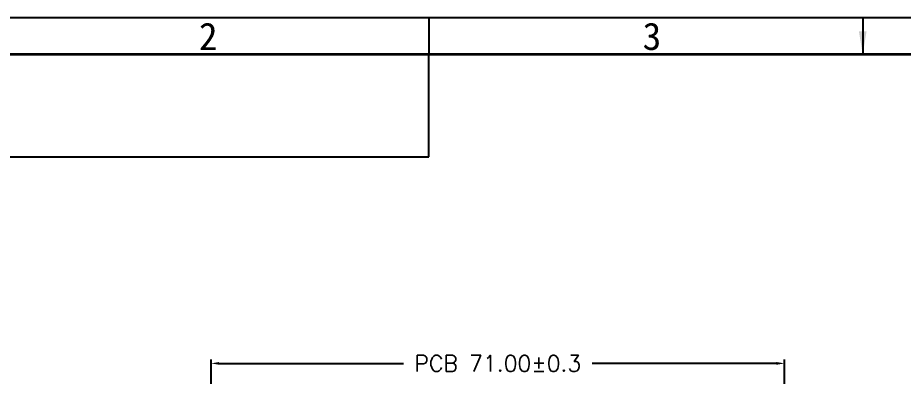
# Model space of a CAD drawing. Header units: millimetres. Extents: x -302 to 649, y -276 to -53.
# Drawn here: x -245.9 to -136.3, y -97.2 to -52.8 of the extents above; entities that cross this region are included whole.
import ezdxf

# ---------------------------------------------------------------- set-up
doc = ezdxf.new("R2010")
doc.units = ezdxf.units.MM
doc.header["$LTSCALE"] = 5
doc.header["$MEASUREMENT"] = 0
doc.header["$PDMODE"] = 35
doc.layers.add('dim', color=3, linetype='Continuous')
doc.styles.add('romans', font='romans.shx')
doc.styles.get("Standard").update_dxf_attribs({"font": ''})
doc.styles.get('Standard').set_extended_font_data('KaiTi_GB2312')
doc.dimstyles.new('LCDDIM', dxfattribs={"dimtxt": 2, "dimasz": 1, "dimexe": 0.5, "dimexo": 0.5, "dimgap": 0.1, "dimtad": 0, "dimzin": 0, "dimdsep": 46, "dimtxsty": 'romans', "dimcen": 2.5, "dimclrd": 256, "dimclre": 256, "dimclrt": 256, "dimazin": 3, "dimtfac": 1, "dimtofl": 0, "dimtmove": 0, "dimatfit": 0, "dimfxl": 1, "dimlwd": -1, "dimlwe": -1, "dimarcsym": 0})

# ---------------------------------------------------------------- blocks, each defined once
blk = doc.blocks.new('*D10')
at = {"layer": 'Defpoints', "color": 0}
for p in [(-150.99, -95.59), (-221.99, -114.73, -60), (-150.99, -114.73, -60)]:
    blk.add_point(p, dxfattribs=at)
at = {"layer": 'dim'}
for p, q in [((-221.99, -114.23), (-221.99, -95.09)), ((-150.99, -114.23), (-150.99, -95.09)), ((-220.99, -95.59), (-198.16, -95.59)), ((-151.99, -95.59), (-174.82, -95.59))]:
    blk.add_line(p, q, dxfattribs=at)
for points in [[(-220.99, -95.42), (-220.99, -95.76), (-221.99, -95.59)], [(-151.99, -95.42), (-151.99, -95.76), (-150.99, -95.59)]]:
    blk.add_solid(points, dxfattribs=at)
at = {"layer": 'dim', "insert": (-186.49, -95.59), "char_height": 2, "attachment_point": 5, "style": 'romans'}
blk.add_mtext('PCB 71.00%%P0.3', dxfattribs=at)

msp = doc.modelspace()

# ---------------------------------------------------------------- linework, layer by layer
for p, q in [((19.868, -52.812), (-302.49, -52.812)), ((-195.038, -52.812), (-195.038, -57.337)), ((-141.311, -52.812), (-141.311, -57.337)), ((-195.038, -70.01), (-195.038, -57.337)), ((-297.966, -70.01), (-195.038, -70.01))]:
    msp.add_line(p, q)
at = {"const_width": 0.339}
msp.add_lwpolyline([(15.344, -271.111), (15.344, -57.337), (-297.966, -57.337), (-297.966, -271.111)], close=True, dxfattribs=at)
at = {"color": 0, "linetype": 'ByBlock'}
msp.add_solid([(-140.84, -54.509), (-141.782, -54.509), (-141.311, -57.337)], dxfattribs=at)

# ---------------------------------------------------------------- texts
for s, p in [('2', (-223.492, -56.812)), ('3', (-168.563, -56.803))]:
    msp.add_text(s, height=3.393).set_placement(p)

# ---------------------------------------------------------------- dimensions: what is measured, and where the dimension line sits
at = {"layer": 'dim'}
dim = msp.add_linear_dim(base=(-150.988, -95.59, 60), p1=(-221.988, -114.73), p2=(-150.988, -114.73), text='PCB <>%%P0.3', dimstyle='LCDDIM', dxfattribs=at)
dim.commit()
dim.dimension.update_dxf_attribs({"geometry": '*D10', "text_midpoint": (-186.488, -95.59, 60), "dimtype": 160})

doc.saveas('drawing.dxf')
